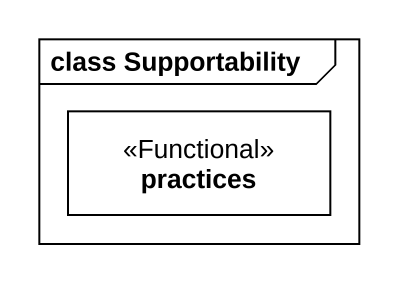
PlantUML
@startuml
mainframe class Supportability
hide circle
hide empty members
class practices <<Functional>>
@enduml
